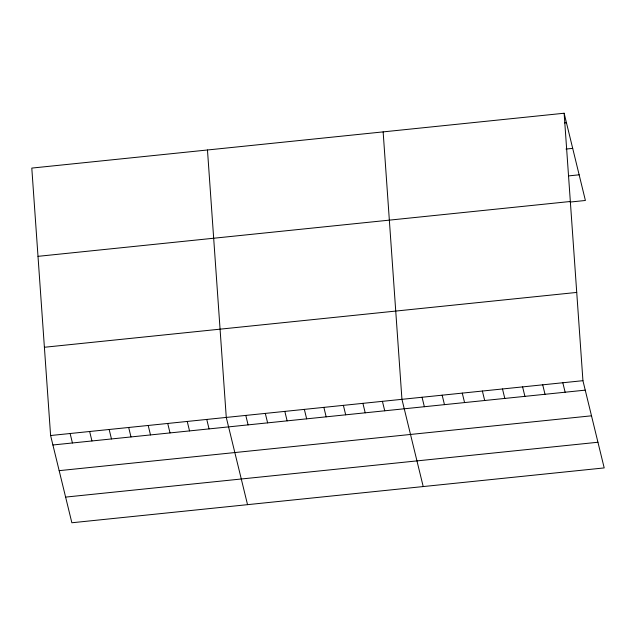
<?xml version="1.0" encoding="UTF-8"?>
<svg xmlns="http://www.w3.org/2000/svg" width="636" height="636" viewBox="0 0 636 636"><rect width="100%" height="100%" fill="white"/><g stroke="black" fill="none" stroke-linecap="round" stroke-linejoin="round"><path stroke-width="0.95" d="M564.132 113.24L31.8 168.087L50.602 435.525L71.868 522.76L604.2 467.913L582.934 380.678L564.132 113.24L585.398 200.475L570.079 202.057M564.522 122.907L566.438 122.708M565.992 149.062L572.694 148.371M568.608 175.902L579.142 174.813M38.001 256.34L570.333 201.493M44.401 347.264L576.733 292.425M50.602 435.525L582.934 380.678M52.907 444.985L585.239 390.146M59.164 470.656L591.496 415.809M65.611 497.098L597.943 442.251M562.82 382.753L565.134 392.213M542.715 384.82L545.02 394.288M522.601 386.895L524.915 396.363M502.496 388.962L504.801 398.43M482.382 391.037L484.688 400.505M462.269 393.112L464.582 402.58M442.163 395.179L444.469 404.647M422.05 397.254L424.363 406.722M423.21 486.564L401.944 399.321L383.142 131.891M382.419 401.332L384.732 410.8M362.902 403.343L365.215 412.812M343.384 405.355L345.69 414.823M323.867 407.366L326.173 416.834M304.35 409.377L306.655 418.846M284.825 411.389L287.138 420.857M265.307 413.4L267.621 422.868M245.79 415.411L248.096 424.88M247.539 504.658L226.273 417.423L207.471 149.985M206.756 419.434L209.061 428.903M187.23 421.445L189.544 430.914M167.713 423.457L170.027 432.925M148.196 425.468L150.501 434.937M128.679 427.479L130.984 436.948M109.161 429.491L111.467 438.959M89.644 431.502L91.95 440.971M70.119 433.513L72.432 442.974"/></g></svg>
